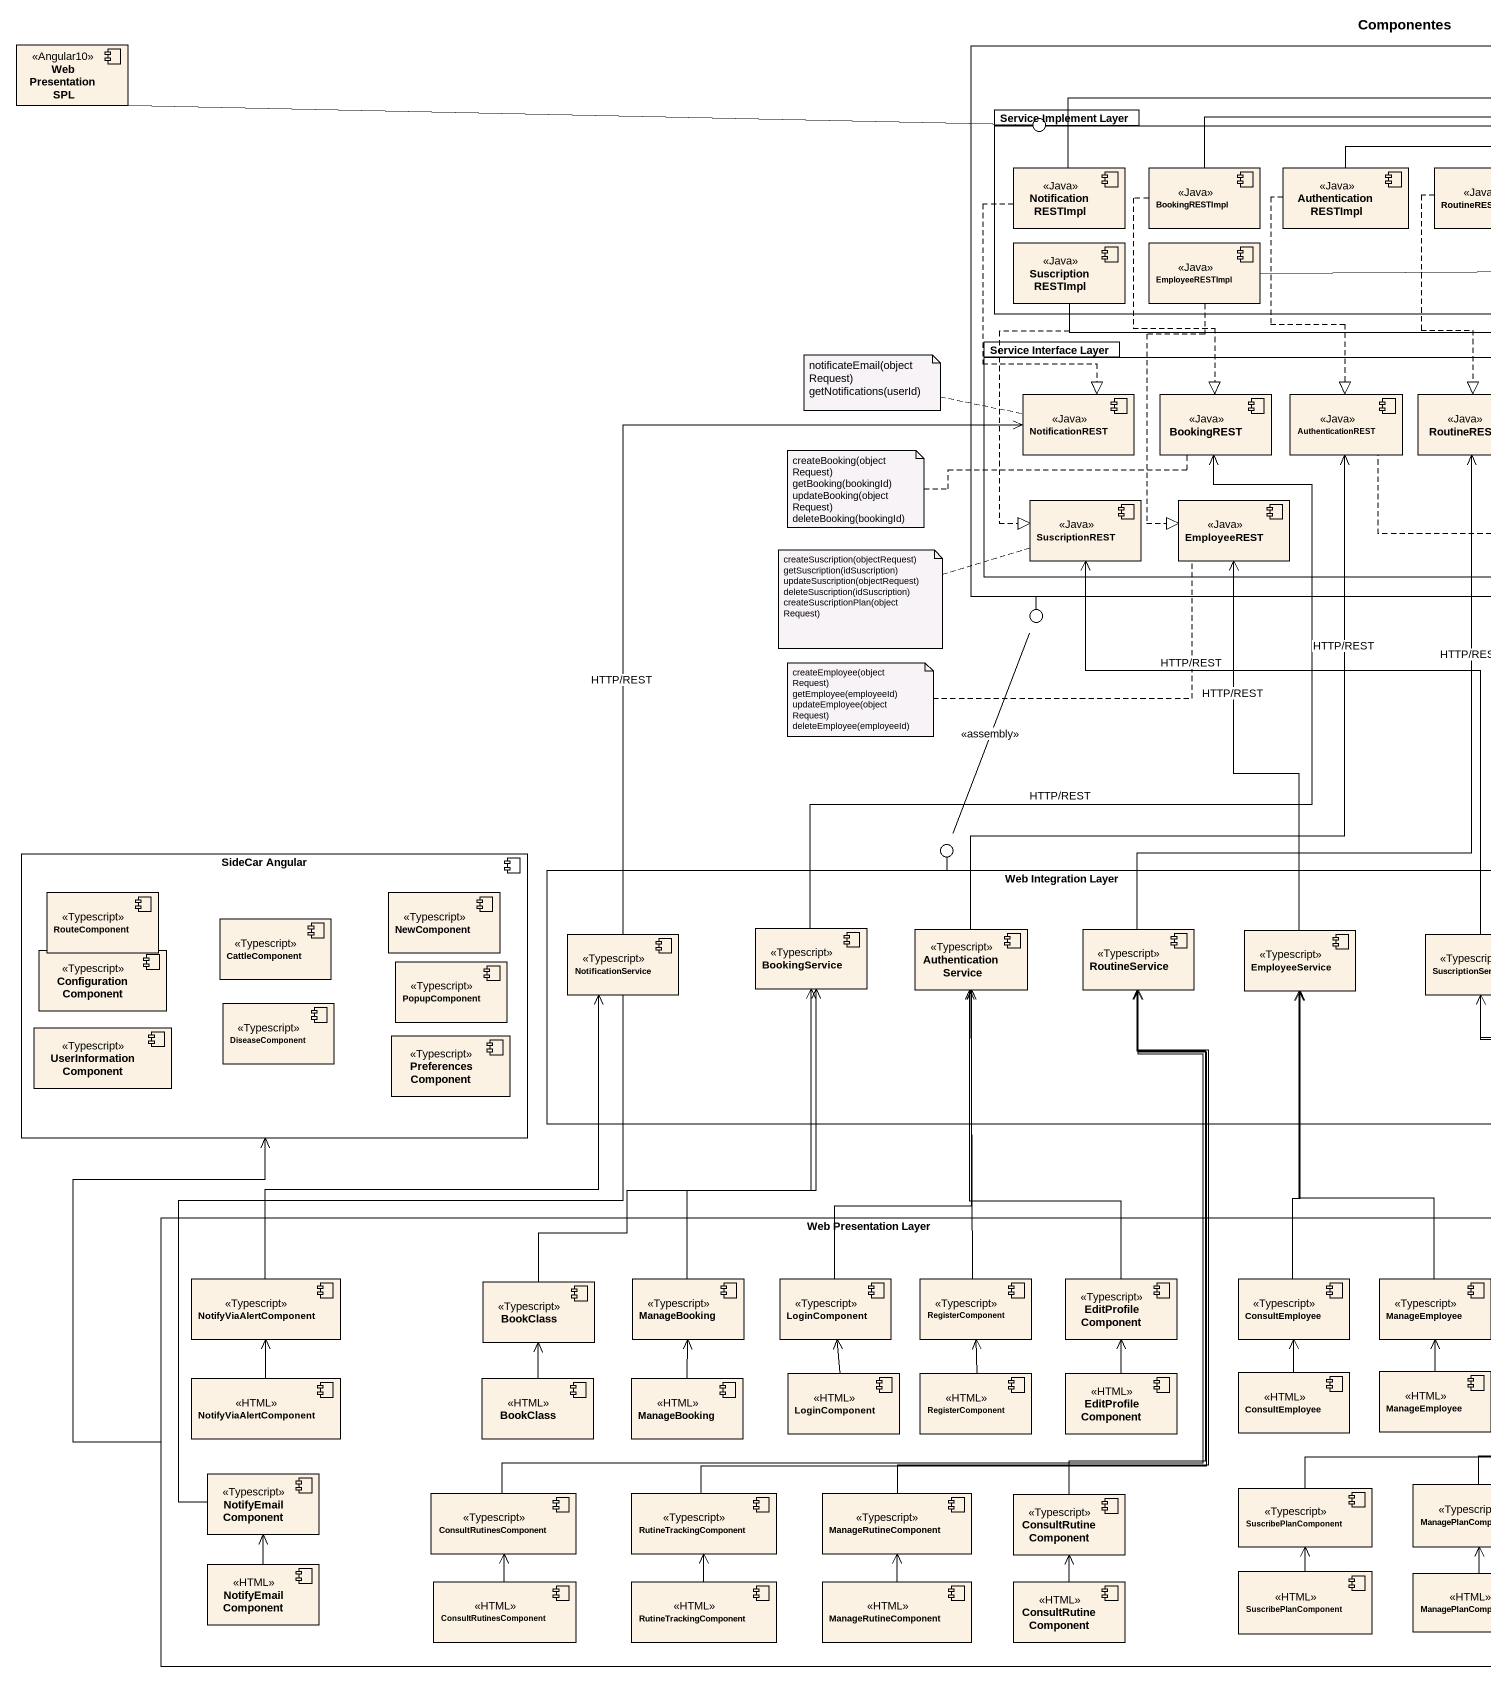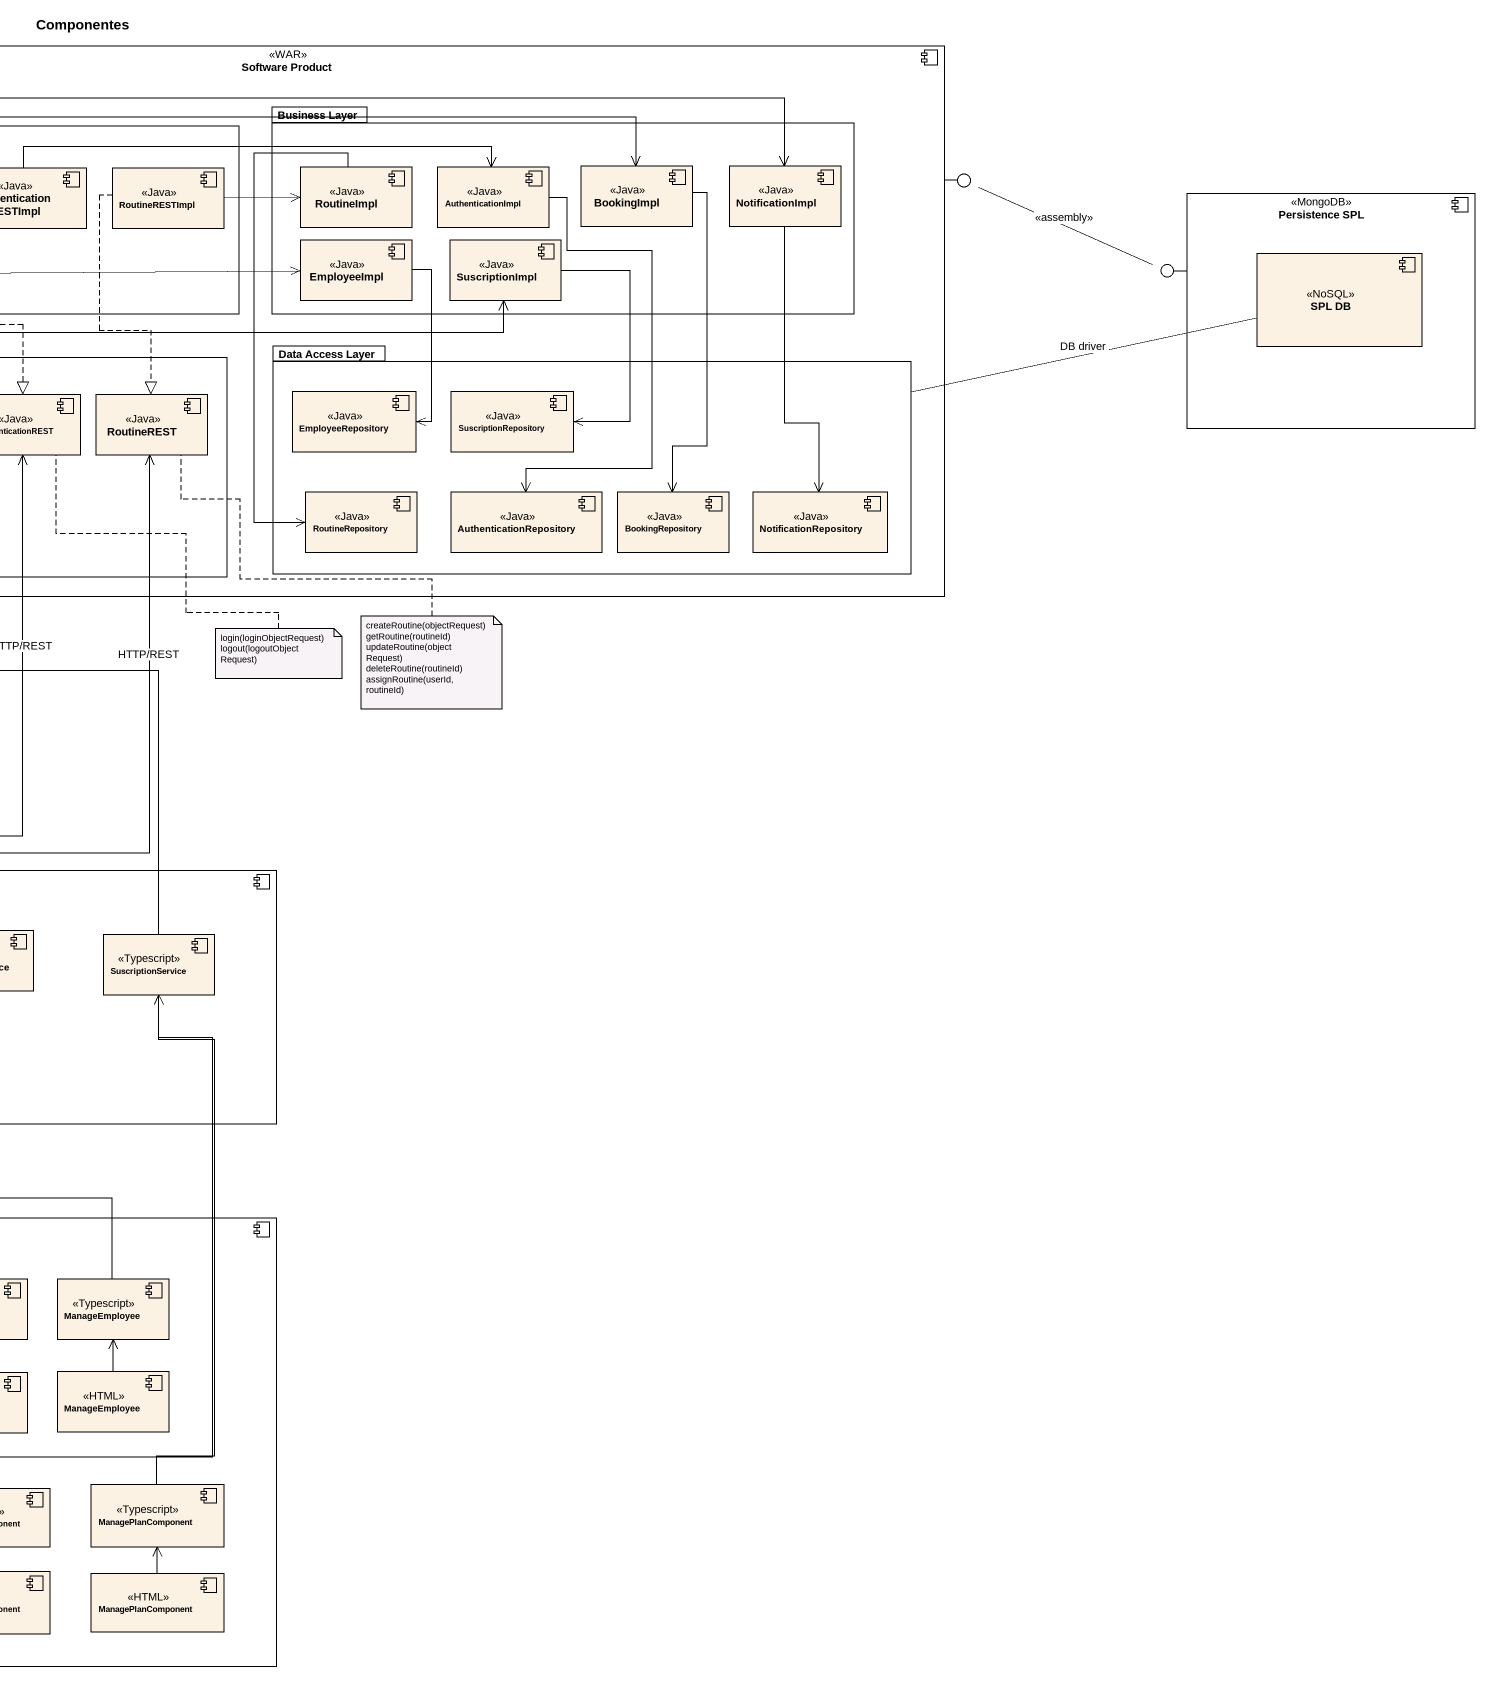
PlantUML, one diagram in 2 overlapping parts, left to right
@startuml
title Componentes
component "Web Presentation SPL" as Web_Presentation_SPL <<Angular10>>
component "Software Product" as Software_Product <<WAR>> {
  package "Service Implement Layer" as Service_Implement_Layer {
    component NotificationRESTImpl <<Java>>
    component BookingRESTImpl <<Java>>
    component AuthenticationRESTImpl <<Java>>
    component RoutineRESTImpl <<Java>>
    component SuscriptionRESTImpl <<Java>>
    component EmployeeRESTImpl <<Java>>
  }
  package "Business Layer" as Business_Layer {
    component RoutineImpl <<Java>>
    component AuthenticationImpl <<Java>>
    component BookingImpl <<Java>>
    component NotificationImpl <<Java>>
    component EmployeeImpl <<Java>>
    component SuscriptionImpl <<Java>>
  }
  package "Service Interface Layer" as Service_Interface_Layer {
    component NotificationREST <<Java>>
    component BookingREST <<Java>>
    component AuthenticationREST <<Java>>
    component RoutineREST <<Java>>
    component SuscriptionREST <<Java>>
    component EmployeeREST <<Java>>
  }
  package "Data Access Layer" as Data_Access_Layer {
    component EmployeeRepository <<Java>>
    component SuscriptionRepository <<Java>>
    component RoutineRepository <<Java>>
    component AuthenticationRepository <<Java>>
    component BookingRepository <<Java>>
    component NotificationRepository <<Java>>
  }
}
() " " as lollipop1
() " " as lollipop2
component "Persistence SPL" as Persistence_SPL <<MongoDB>> {
  component "SPL DB" as SPL_DB <<NoSQL>>
}
() " " as lollipop3
() " " as lollipop4
() " " as lollipop5
component "SideCar Angular" as SideCar_Angular {
  component RouteComponent <<Typescript>>
  component CattleComponent <<Typescript>>
  component NewComponent <<Typescript>>
  component ConfigurationComponent <<Typescript>>
  component PopupComponent <<Typescript>>
  component DiseaseComponent <<Typescript>>
  component UserInformationComponent <<Typescript>>
  component PreferencesComponent <<Typescript>>
}
component "Web Integration Layer" as Web_Integration_Layer {
  component NotificationService <<Typescript>>
  component BookingService <<Typescript>>
  component AuthenticationService <<Typescript>>
  component RoutineService <<Typescript>>
  component EmployeeService <<Typescript>>
  component SuscriptionService <<Typescript>>
}
component "Web Presentation Layer" as Web_Presentation_Layer {
  component NotifyViaAlertComponent <<Typescript>>
  component BookClass <<Typescript>>
  component ManageBooking <<Typescript>>
  component LoginComponent <<Typescript>>
  component RegisterComponent <<Typescript>>
  component EditProfileComponent <<Typescript>>
  component ConsultEmployee <<Typescript>>
  component ManageEmployee <<Typescript>>
  component "NotifyViaAlertComponent" as NotifyViaAlertComponent_2 <<HTML>>
  component "BookClass" as BookClass_2 <<HTML>>
  component "ManageBooking" as ManageBooking_2 <<HTML>>
  component "LoginComponent" as LoginComponent_2 <<HTML>>
  component "RegisterComponent" as RegisterComponent_2 <<HTML>>
  component "EditProfileComponent" as EditProfileComponent_2 <<HTML>>
  component "ConsultEmployee" as ConsultEmployee_2 <<HTML>>
  component "ManageEmployee" as ManageEmployee_2 <<HTML>>
  component NotifyEmailComponent <<Typescript>>
  component ConsultRutinesComponent <<Typescript>>
  component RutineTrackingComponent <<Typescript>>
  component ManageRutineComponent <<Typescript>>
  component ConsultRutineComponent <<Typescript>>
  component SuscribePlanComponent <<Typescript>>
  component ManagePlanComponent <<Typescript>>
  component "NotifyEmailComponent" as NotifyEmailComponent_2 <<HTML>>
  component "ConsultRutinesComponent" as ConsultRutinesComponent_2 <<HTML>>
  component "RutineTrackingComponent" as RutineTrackingComponent_2 <<HTML>>
  component "ManageRutineComponent" as ManageRutineComponent_2 <<HTML>>
  component "ConsultRutineComponent" as ConsultRutineComponent_2 <<HTML>>
  component "SuscribePlanComponent" as SuscribePlanComponent_2 <<HTML>>
  component "ManagePlanComponent" as ManagePlanComponent_2 <<HTML>>
}
Web_Presentation_SPL -right- lollipop1
Software_Product -right- lollipop2
Persistence_SPL -left- lollipop3
Software_Product -left- lollipop4
Web_Integration_Layer -up- lollipop5
NotificationRESTImpl -right-> NotificationImpl
NotificationRESTImpl ..|> NotificationREST
BookingRESTImpl -right-> BookingImpl
BookingRESTImpl ..|> BookingREST
AuthenticationRESTImpl -right-> AuthenticationImpl
AuthenticationRESTImpl ..|> AuthenticationREST
RoutineRESTImpl -right-> RoutineImpl
RoutineRESTImpl ..|> RoutineREST
RoutineImpl --> RoutineRepository
AuthenticationImpl --> AuthenticationRepository
BookingImpl --> BookingRepository
NotificationImpl --> NotificationRepository
lollipop2 -right- lollipop3 : <<assembly>>
EmployeeImpl --> EmployeeRepository
SuscriptionImpl --> SuscriptionRepository
SuscriptionRESTImpl -right-> SuscriptionImpl
SuscriptionRESTImpl ..|> SuscriptionREST
EmployeeRESTImpl -right-> EmployeeImpl
EmployeeRESTImpl ..|> EmployeeREST
Data_Access_Layer -right- SPL_DB : DB driver
lollipop5 -up- lollipop4 : <<assembly>>
NotificationService -up-> NotificationREST : HTTP/REST
BookingService -up-> BookingREST : HTTP/REST
AuthenticationService -up-> AuthenticationREST : HTTP/REST
RoutineService -up-> RoutineREST : HTTP/REST
EmployeeService -up-> EmployeeREST : HTTP/REST
SuscriptionService -up-> SuscriptionREST : HTTP/REST
Web_Presentation_Layer -up-> SideCar_Angular
NotifyViaAlertComponent -up-> NotificationService
BookClass -up-> BookingService
ManageBooking -up-> BookingService
LoginComponent -up-> AuthenticationService
RegisterComponent -up-> AuthenticationService
EditProfileComponent -up-> AuthenticationService
ConsultEmployee -up-> EmployeeService
ManageEmployee -up-> EmployeeService
NotifyViaAlertComponent_2 -up-> NotifyViaAlertComponent
BookClass_2 -up-> BookClass
ManageBooking_2 -up-> ManageBooking
LoginComponent_2 -up-> LoginComponent
RegisterComponent_2 -up-> RegisterComponent
EditProfileComponent_2 -up-> EditProfileComponent
ConsultEmployee_2 -up-> ConsultEmployee
ManageEmployee_2 -up-> ManageEmployee
NotifyEmailComponent -up- NotificationService
ConsultRutinesComponent -up-> RoutineService
RutineTrackingComponent -up-> RoutineService
ManageRutineComponent -up-> RoutineService
ConsultRutineComponent -up-> RoutineService
SuscribePlanComponent -up-> SuscriptionService
ManagePlanComponent -up- SuscriptionService
NotifyEmailComponent_2 -up-> NotifyEmailComponent
ConsultRutinesComponent_2 -up-> ConsultRutinesComponent
RutineTrackingComponent_2 -up-> RutineTrackingComponent
ManageRutineComponent_2 -up-> ManageRutineComponent
ConsultRutineComponent_2 -up-> ConsultRutineComponent
SuscribePlanComponent_2 -up-> SuscribePlanComponent
ManagePlanComponent_2 -up-> ManagePlanComponent
note left of NotificationREST
  notificateEmail(objectRequest)
  getNotifications(userId)
end note
note left of BookingREST
  createBooking(objectRequest)
  getBooking(bookingId)
  updateBooking(objectRequest)
  deleteBooking(bookingId)
end note
note left of SuscriptionREST
  createSuscription(objectRequest)
  getSuscription(idSuscription)
  updateSuscription(objectRequest)
  deleteSuscription(idSuscription)
  createSuscriptionPlan(objectRequest)
end note
note bottom of AuthenticationREST
  login(loginObjectRequest)
  logout(logoutObjectRequest)
end note
note bottom of RoutineREST
  createRoutine(objectRequest)
  getRoutine(routineId)
  updateRoutine(objectRequest)
  deleteRoutine(routineId)
  assignRoutine(userId, routineId)
end note
note left of EmployeeREST
  createEmployee(objectRequest)
  getEmployee(employeeId)
  updateEmployee(objectRequest)
  deleteEmployee(employeeId)
end note
@enduml
